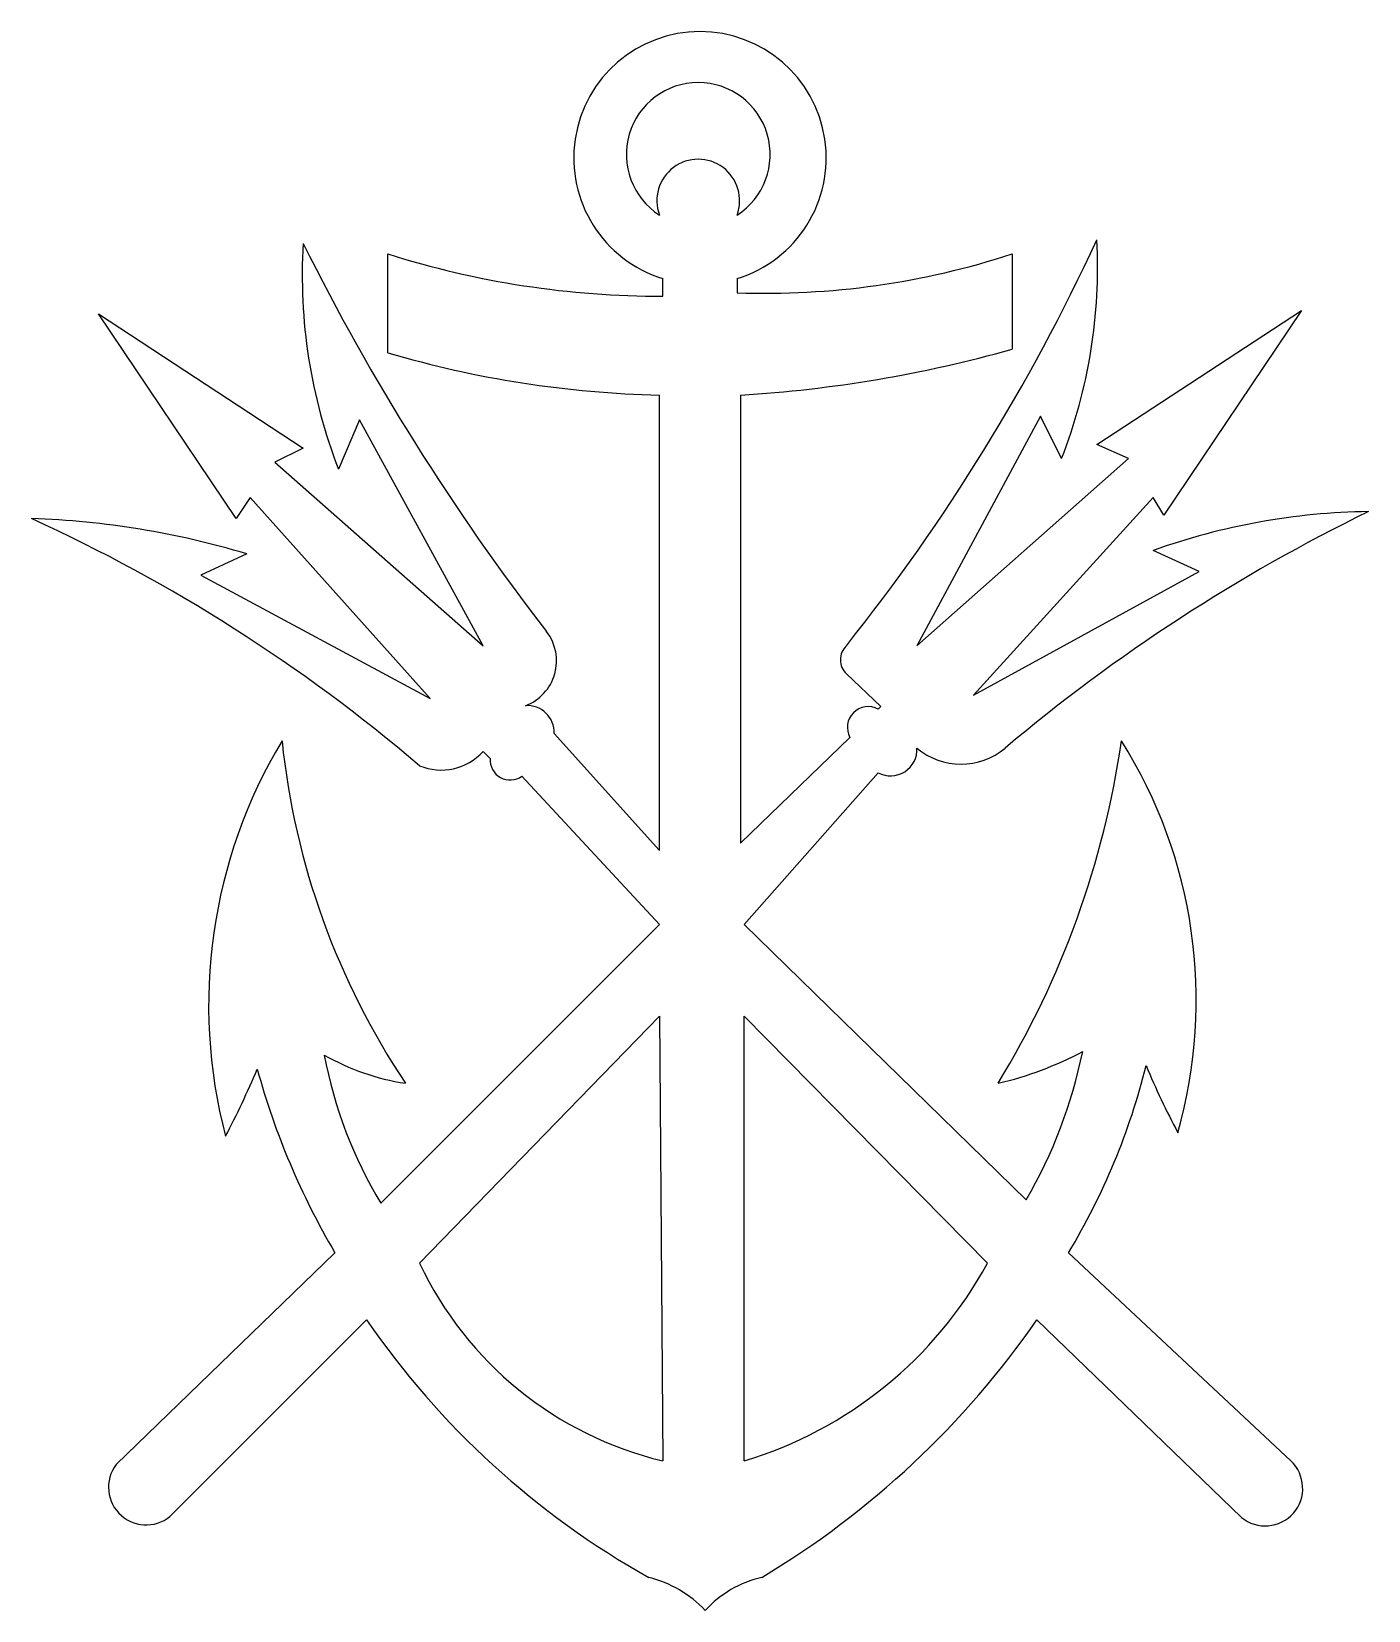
# Model space of a CAD drawing. Extents: x 2 to 13.4, y 4.1 to 17.5.
import ezdxf

# ---------------------------------------------------------------- set-up
doc = ezdxf.new("R2010")
doc.units = 0

msp = doc.modelspace()

# ---------------------------------------------------------------- linework, layer by layer
at = {"color": 7, "linetype": 'CONTINUOUS'}
for p, q in [((5.041726, 14.771245), (5.041726, 15.611245)), ((10.351726, 15.611245), (10.351726, 14.801245)), ((7.381726, 15.251245), (7.381726, 15.401245)), ((8.011726, 15.401245), (8.011726, 15.281245)), ((3.751726, 13.361245), (2.581726, 15.101245)), ((2.581726, 15.101245), (4.321726, 13.961245)), ((11.071726, 13.991245), (12.811726, 15.131245)), ((12.811726, 15.131245), (11.641726, 13.391245)), ((7.351726, 10.541245), (7.351726, 14.411245)), ((8.041726, 14.411245), (8.041726, 10.601245)), ((10.591726, 14.231245), (9.541726, 12.281245)), ((10.771726, 13.871245), (10.591726, 14.231245)), ((4.801726, 14.201245), (4.621726, 13.781245)), ((5.851726, 12.281245), (4.801726, 14.201245)), ((4.321726, 13.961245), (4.081726, 13.841245)), ((11.341726, 13.871245), (11.071726, 13.991245)), ((4.081726, 13.841245), (5.851726, 12.281245)), ((9.541726, 12.281245), (11.341726, 13.871245)), ((3.871726, 13.541245), (3.751726, 13.361245)), ((5.401726, 11.831245), (3.871726, 13.541245)), ((11.551726, 13.541245), (10.021726, 11.861245)), ((11.641726, 13.391245), (11.551726, 13.541245)), ((3.841726, 13.061245), (3.451726, 12.881245)), ((11.941726, 12.911245), (11.551726, 13.091245)), ((10.021726, 11.861245), (11.941726, 12.911245)), ((3.451726, 12.881245), (5.401726, 11.831245)), ((9.234182, 11.762977), (8.941726, 12.041245)), ((9.211726, 11.741245), (9.234182, 11.762977)), ((6.455834, 11.535799), (7.351726, 10.541245)), ((8.041726, 10.601245), (8.971726, 11.501245)), ((5.911726, 11.321245), (5.851726, 11.381245)), ((7.351726, 9.911245), (6.181726, 11.171245)), ((9.211726, 11.201245), (8.071726, 9.911245)), ((4.981726, 7.541245), (7.351726, 9.911245)), ((8.071726, 9.911245), (10.471726, 7.571245)), ((5.311726, 7.031245), (7.351726, 9.131245)), ((7.351726, 9.131245), (7.381726, 5.351245)), ((8.071726, 5.351245), (8.071726, 9.131245)), ((8.071726, 9.131245), (10.141726, 7.031245)), ((2.731726, 5.321245), (4.591726, 7.121245)), ((10.831726, 7.121245), (12.721726, 5.351245)), ((4.861726, 6.551245), (3.211726, 4.901245)), ((12.301726, 4.871245), (10.561726, 6.551245))]:
    msp.add_line(p, q, dxfattribs=at)
for centre, radius, start, end in [((7.696726, 16.42762), 1.073625, 287.061531, 612.938469), ((7.681726, 16.456385), 0.611775, 302.643754, 597.356246), ((7.681726, 16.063915), 0.352062, 339.608602, 560.391398), ((-4.263538, 22.816582), 16.892966, 321.416664, 335.201693), ((6.604673, 15.497544), 4.473162, 338.680515, 362.994791), ((8.875949, 15.429405), 4.562329, 176.584085, 201.177233), ((22.116122, 24.563957), 19.879341, 206.47615, 217.721705), ((7.37254, 22.976534), 7.725294, 252.439543, 270.068132), ((8.251417, 22.042984), 6.765985, 267.969823, 288.084652), ((7.550396, 23.27729), 8.868271, 253.567745, 268.716337), ((7.37463, 25.398663), 11.00765, 273.474424, 285.691465), ((20.016736, -0.158994), 15.114438, 116.03913, 130.047701), ((13.462994, 7.731485), 5.690341, 90.818314, 109.626023), ((1.785333, 6.248749), 7.116099, 73.203246, 88.176874), ((-3.865392, 0.482917), 14.155983, 49.587543, 65.470073), ((6.070057, 12.152437), 0.406666, 290.387503, 397.721705), ((9.055904, 12.161245), 0.16564, 133.575917, 226.424083), ((6.229306, 11.545205), 0.226723, 357.622246, 454.447091), ((9.126726, 11.586245), 0.176777, 61.260205, 208.739795), ((7.879774, 9.222953), 4.362089, 148.974705, 194.76509), ((10.552058, 12.139819), 6.445103, 185.954207, 213.727189), ((9.317148, 11.399868), 0.224866, 242.042176, 362.900209), ((9.916726, 11.857398), 0.582818, 229.952299, 310.047701), ((3.640529, 12.583946), 7.721787, 328.603699, 351.714905), ((7.77882, 9.266728), 4.138871, 344.220869, 392.183839), ((5.496811, 11.703363), 0.479296, 247.284213, 317.773402), ((6.082217, 11.31013), 0.170853, 176.269643, 305.621149), ((5.500151, 10.559843), 2.022255, 240.414711, 261.227273), ((8.248657, 9.507219), 3.812858, 190.670228, 211.038688), ((9.540148, 11.500453), 3.019473, 283.240512, 297.871578), ((6.857422, 9.669552), 4.179244, 329.86243, 348.428654), ((-4.07382, 12.124399), 8.714589, 332.579995, 336.727653), ((10.100508, 10.371499), 6.396158, 195.323037, 210.541164), ((5.781982, 10.149347), 5.888066, 329.050806, 345.863072), ((16.871607, 10.910663), 5.812105, 202.235857, 208.456495), ((8.100109, 8.351663), 3.08522, 205.339546, 256.535286), ((7.057901, 8.715691), 3.513878, 286.769397, 331.355771), ((10.742096, 10.585418), 7.13115, 214.451705, 240.787393), ((4.328434, 10.866339), 7.581158, 300.900482, 325.306481), ((2.985726, 5.127245), 0.319612, 142.62815, 315), ((12.503613, 5.118345), 0.319087, 230.750272, 406.877877), ((7.007383, 3.375315), 1.018209, 43.8455, 75.534646), ((8.427502, 3.458395), 0.926004, 102.839403, 137.780452)]:
    msp.add_arc(centre, radius, start, end, dxfattribs=at)

doc.saveas('drawing.dxf')
